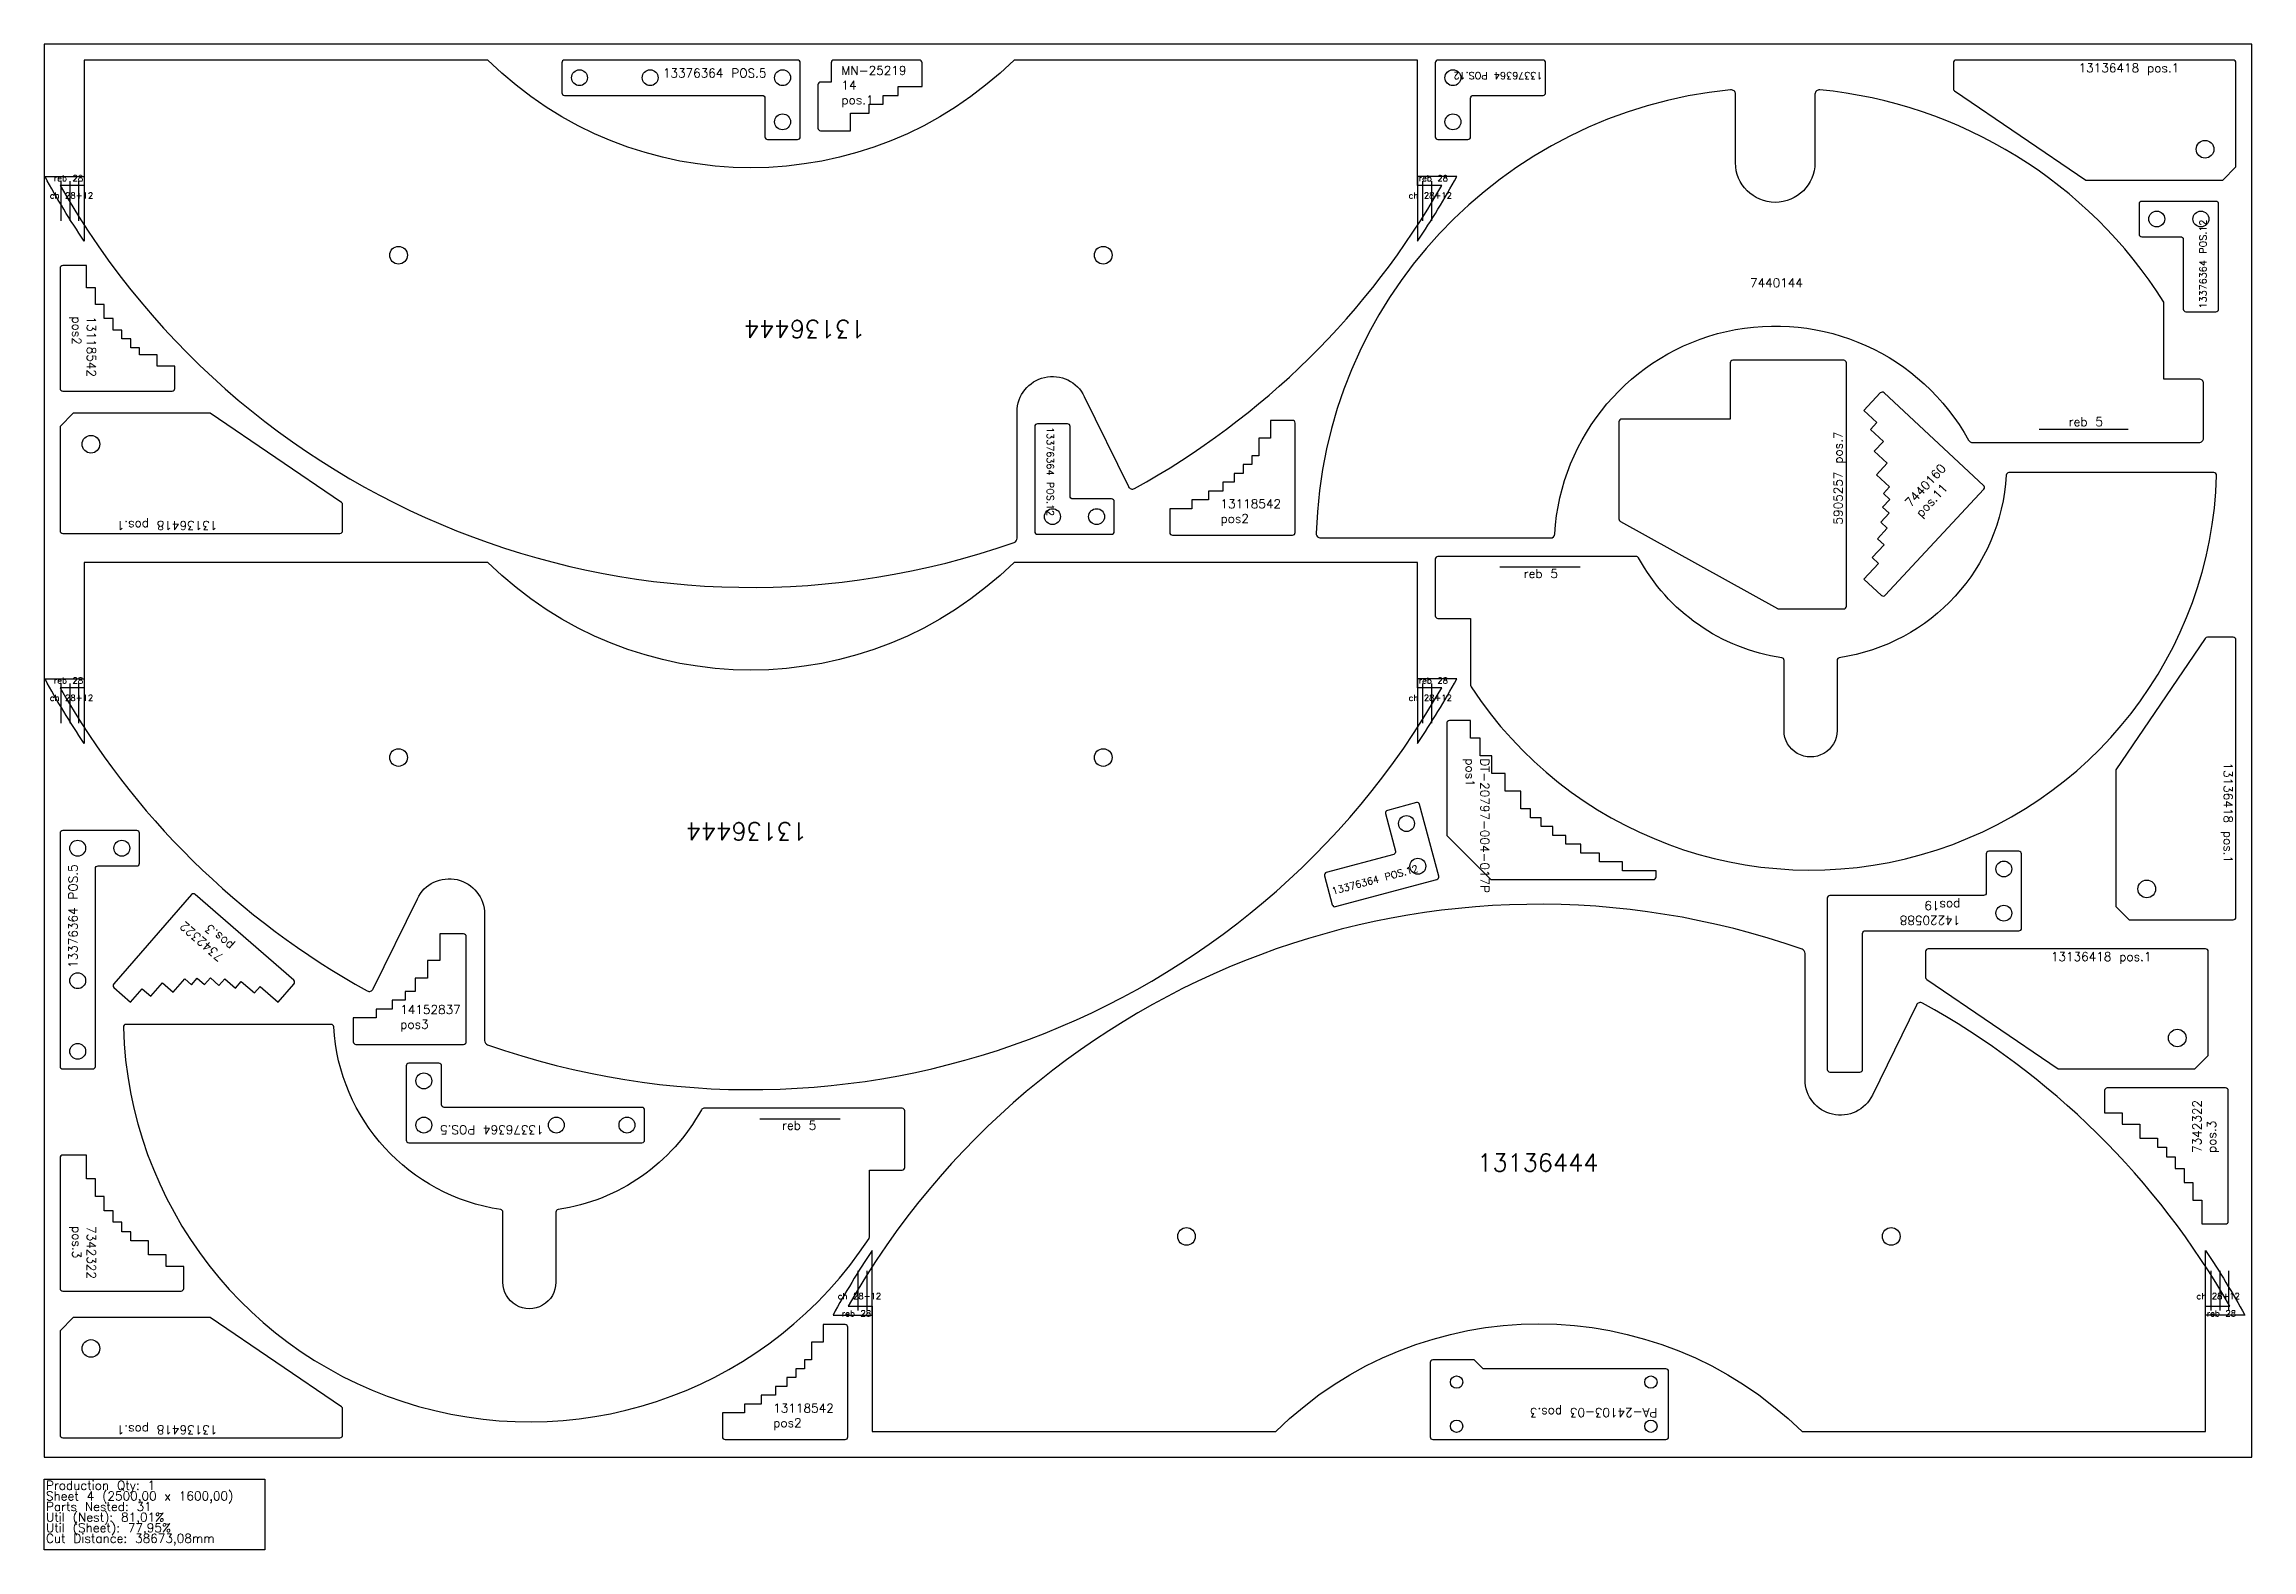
# Model space of a CAD drawing. Header units: millimetres. Extents: x 7875 to 10375, y -105 to 1600.
import ezdxf

# ---------------------------------------------------------------- set-up
doc = ezdxf.new("R2010")
doc.units = ezdxf.units.MM
for name, color, linetype in [('13118542', 7, 'Continuous'), ('13136418', 7, 'Continuous'), ('13136444', 7, 'Continuous'), ('13376364v01', 7, 'Continuous'), ('13714987', 7, 'Continuous'), ('14152837', 7, 'Continuous'), ('14220588v01', 7, 'Continuous'), ('5905257', 7, 'Continuous'), ('7440144', 7, 'Continuous'), ('7440160', 7, 'Continuous'), ('Chanfro', 7, 'Continuous'), ('Des.7342322', 7, 'Continuous'), ('DT-20797-004-017P', 7, 'Continuous'), ('MN-25219 14', 7, 'Continuous'), ('PA-24103-03', 7, 'Continuous'), ('Rebaixo', 7, 'Continuous'), ('sheet', 24, 'Continuous'), ('Stats', 7, 'Continuous'), ('Texto', 7, 'Continuous')]:
    doc.layers.add(name, color=color, linetype=linetype)
doc.styles.get("Standard").update_dxf_attribs({"font": 'txt.shx'})

msp = doc.modelspace()

# ---------------------------------------------------------------- linework, layer by layer
at = {"layer": '13118542', "color": 2}
for points in [[(7953, 1276.2), (7953, 1289.2), (7943, 1289.2), (7943, 1305.2), (7933, 1305.2), (7933, 1324.2), (7923, 1324.2), (7923, 1349.2), (7896, 1349.2, 0.414214), (7893, 1346.2), (7893, 1210.2, 0.414214), (7896, 1207.2), (8020, 1207.2, 0.414214), (8023, 1210.2), (8023, 1235.2), (8003, 1235.2), (8003, 1248.2), (7983, 1248.2), (7983, 1256.2), (7973, 1256.2), (7973, 1266.2), (7963, 1266.2), (7963, 1276.2)], [(9222.6, 1104), (9209.6, 1104), (9209.6, 1094), (9193.6, 1094), (9193.6, 1084), (9174.6, 1084), (9174.6, 1074), (9149.6, 1074), (9149.6, 1047, 0.414214), (9152.6, 1044), (9288.6, 1044, 0.414214), (9291.6, 1047), (9291.6, 1171, 0.414214), (9288.6, 1174), (9263.6, 1174), (9263.6, 1154), (9250.6, 1154), (9250.6, 1134), (9242.6, 1134), (9242.6, 1124), (9232.6, 1124), (9232.6, 1114), (9222.6, 1114)], [(8716.1, 80), (8703.1, 80), (8703.1, 70), (8687.1, 70), (8687.1, 60), (8668.1, 60), (8668.1, 50), (8643.1, 50), (8643.1, 23, 0.414214), (8646.1, 20), (8782.1, 20, 0.414214), (8785.1, 23), (8785.1, 147, 0.414214), (8782.1, 150), (8757.1, 150), (8757.1, 130), (8744.1, 130), (8744.1, 110), (8736.1, 110), (8736.1, 100), (8726.1, 100), (8726.1, 90), (8716.1, 90)]]:
    msp.add_lwpolyline(points, format="xyb", close=True, dxfattribs=at)
at = {"layer": '13136418', "color": 2}
for points in [[(10187, 1446), (10342, 1446), (10357, 1461), (10357, 1579, 0.414213), (10354, 1582), (10040, 1582, 0.414213), (10037, 1579), (10037, 1549.6, 0.248329), (10038.3, 1547.1)], [(8063, 1182), (7908, 1182), (7893, 1167), (7893, 1049, 0.414213), (7896, 1046), (8210, 1046, 0.414213), (8213, 1049), (8213, 1078.4, 0.248329), (8211.7, 1080.9)], [(10221, 778.4), (10221, 623.4), (10236, 608.4), (10354, 608.4, 0.414213), (10357, 611.4), (10357, 925.4, 0.414213), (10354, 928.4), (10324.6, 928.4, 0.248329), (10322.1, 927.1)], [(10155.6, 439.6), (10310.6, 439.6), (10325.6, 454.6), (10325.6, 572.6, 0.414214), (10322.6, 575.6), (10008.6, 575.6, 0.414214), (10005.6, 572.6), (10005.6, 543.2, 0.248329), (10006.9, 540.7)], [(8063, 158), (7908, 158), (7893, 143), (7893, 25, 0.414213), (7896, 22), (8210, 22, 0.414214), (8213, 25), (8213, 54.4, 0.248328), (8211.7, 56.9)]]:
    msp.add_lwpolyline(points, format="xyb", close=True, dxfattribs=at)
for centre in [(10322, 1481), (7928, 1147), (10256, 643.4), (10290.6, 474.6), (7928, 123)]:
    msp.add_circle(centre, 10, dxfattribs=at)
at = {"layer": '13136444', "color": 4}
for points in [[(9430.3, 1440), (9430.3, 1582), (8973.3, 1582, -0.409368), (8377.3, 1582), (7920.3, 1582), (7920.3, 1440), (7893, 1440, 0.362546), (8973.4, 1035.8, 0.318445), (8976.8, 1040.5), (8976.8, 1183.7, -0.79517), (9052.9, 1201.1), (9102.8, 1099, 0.428684), (9109.7, 1096.8, 0.138331), (9457.6, 1440)], [(8973.3, 1013.2, -0.409368), (8377.3, 1013.2), (7920.3, 1013.2), (7920.3, 871.2), (7893, 871.2, 0.138331), (8240.8, 528, 0.428684), (8247.7, 530.2), (8297.6, 632.3, -0.79517), (8373.8, 614.9), (8373.8, 471.7, 0.318445), (8377.2, 467, 0.362546), (9457.6, 871.2), (9430.3, 871.2), (9430.3, 1013.2)], [(9269.6, 28.9, -0.409368), (9865.6, 28.9), (10322.6, 28.9), (10322.6, 170.9), (10349.9, 170.9, 0.138331), (10002.1, 514.1, 0.428684), (9995.2, 511.9), (9945.3, 409.8, -0.79517), (9869.1, 427.2), (9869.1, 570.4, 0.318445), (9865.7, 575.1, 0.362546), (8785.3, 170.9), (8812.6, 170.9), (8812.6, 28.9)]]:
    msp.add_lwpolyline(points, format="xyb", close=True, dxfattribs=at)
for centre in [(8276.3, 1361), (9074.3, 1361), (8276.3, 792.2), (9074.3, 792.2), (9168.6, 249.9), (9966.6, 249.9)]:
    msp.add_circle(centre, 10, dxfattribs=at)
at = {"layer": '13376364v01', "color": 2}
for points in [[(8694.2, 1492), (8728.2, 1492, 0.414213), (8731.2, 1495), (8731.2, 1579, 0.414214), (8728.2, 1582), (8464.2, 1582, 0.414213), (8461.2, 1579), (8461.2, 1545, 0.414214), (8464.2, 1542), (8688.2, 1542, -0.414214), (8691.2, 1539), (8691.2, 1495, 0.414214)], [(9575.3, 1545), (9575.3, 1579, 0.414214), (9572.3, 1582), (9453.3, 1582, 0.414214), (9450.3, 1579), (9450.3, 1495, 0.414213), (9453.3, 1492), (9487.3, 1492, 0.414213), (9490.3, 1495), (9490.3, 1539, -0.414214), (9493.3, 1542), (9572.3, 1542, 0.414214)], [(10300.3, 1297), (10334.3, 1297, 0.414214), (10337.3, 1300), (10337.3, 1419, 0.414213), (10334.3, 1422), (10250.3, 1422, 0.414213), (10247.3, 1419), (10247.3, 1385, 0.414213), (10250.3, 1382), (10294.3, 1382, -0.414213), (10297.3, 1379), (10297.3, 1300, 0.414213)], [(9033.8, 1170), (8999.8, 1170, 0.414214), (8996.8, 1167), (8996.8, 1048, 0.414213), (8999.8, 1045), (9083.8, 1045, 0.414214), (9086.8, 1048), (9086.8, 1082, 0.414213), (9083.8, 1085), (9039.8, 1085, -0.414214), (9036.8, 1088), (9036.8, 1167, 0.414213)], [(9324.8, 658.4), (9333.6, 625.5, 0.414214), (9337.3, 623.4), (9452.2, 654.2, 0.414214), (9454.3, 657.9), (9432.6, 739, 0.414214), (9428.9, 741.1), (9396.1, 732.3, 0.414213), (9394, 728.7), (9405.3, 686.2, -0.414214), (9403.2, 682.5), (9326.9, 662, 0.414213)], [(7983, 672.5), (7983, 706.5, 0.414213), (7980, 709.5), (7896, 709.5, 0.414213), (7893, 706.5), (7893, 442.5, 0.414213), (7896, 439.5), (7930, 439.5, 0.414214), (7933, 442.5), (7933, 666.5, -0.414214), (7936, 669.5), (7980, 669.5, 0.414214)], [(8322, 446), (8288, 446, 0.414213), (8285, 443), (8285, 359, 0.414214), (8288, 356), (8552, 356, 0.414213), (8555, 359), (8555, 393, 0.414213), (8552, 396), (8328, 396, -0.414214), (8325, 399), (8325, 443, 0.414214)]]:
    msp.add_lwpolyline(points, format="xyb", close=True, dxfattribs=at)
for centre in [(8481.2, 1562), (8561.2, 1562), (8711.2, 1562), (9470.3, 1562), (8711.2, 1512), (9470.3, 1512), (10267.3, 1402), (10317.3, 1402), (9016.8, 1065), (9066.8, 1065), (9417.7, 717.4), (7913, 689.5), (7963, 689.5), (9430.6, 669.1), (7913, 539.5), (7913, 459.5), (8305, 426), (8305, 376), (8455, 376), (8535, 376)]:
    msp.add_circle(centre, 9, dxfattribs=at)
at = {"layer": '13714987', "color": 2}
for points in [[(9453.3, 1019.8, 0.414214), (9450.3, 1016.8), (9450.3, 952.8, 0.414214), (9453.3, 949.8), (9490.3, 949.8), (9490.3, 874, 0.146293), (9490.8, 872.3, 0.733755), (10335.1, 1111.7, 0.422571), (10332.1, 1114.8), (10099.9, 1114.8, 0.397381), (10096.9, 1112, -0.355366), (9907.8, 905.2, 0.371729), (9905.3, 902.2), (9905.3, 822.8, -1.000012), (9845.3, 822.8), (9845.3, 902.2, 0.371729), (9842.7, 905.2, -0.23492), (9680.5, 1018.2, 0.274107), (9677.9, 1019.8)], [(8846.5, 395), (8621.9, 395, 0.274107), (8619.3, 393.4, -0.23492), (8457.1, 280.4, 0.371729), (8454.5, 277.4), (8454.5, 198, -1.000012), (8394.5, 198), (8394.5, 277.4, 0.371729), (8392, 280.4, -0.355366), (8202.9, 487.2, 0.397381), (8199.9, 490), (7967.7, 490, 0.422571), (7964.7, 486.9, 0.733755), (8809.1, 247.5, 0.146293), (8809.5, 249.2), (8809.5, 325), (8846.5, 325, 0.414214), (8849.5, 328), (8849.5, 392, 0.414214)]]:
    msp.add_lwpolyline(points, format="xyb", close=True, dxfattribs=at)
at = {"layer": '14152837', "color": 2}
msp.add_lwpolyline([(8353, 470.4), (8353, 589.4, 0.414214), (8350, 592.4), (8323, 592.4), (8323, 562.4), (8309, 562.4), (8309, 542.4), (8295, 542.4), (8295, 527.4), (8284, 527.4), (8284, 517.4), (8269, 517.4), (8269, 507.4), (8251, 507.4), (8251, 497.4), (8225, 497.4), (8225, 470.4, 0.414213), (8228, 467.4), (8350, 467.4, 0.414213)], format="xyb", close=True, dxfattribs=at)
at = {"layer": '14220588v01', "color": 2}
msp.add_lwpolyline([(10111.2, 686), (10077.2, 686, 0.414213), (10074.2, 683), (10074.2, 639, -0.414213), (10071.2, 636), (9897.2, 636, 0.414213), (9894.2, 633), (9894.2, 439, 0.414213), (9897.2, 436), (9931.2, 436, 0.414214), (9934.2, 439), (9934.2, 593, -0.414214), (9937.2, 596), (10111.2, 596, 0.414214), (10114.2, 599), (10114.2, 683, 0.414213)], format="xyb", close=True, dxfattribs=at)
for centre in [(10094.2, 666), (10094.2, 616)]:
    msp.add_circle(centre, 9, dxfattribs=at)
at = {"layer": '5905257', "color": 2}
msp.add_lwpolyline([(9661.3, 1175.5, 0.414214), (9658.3, 1172.5), (9658.3, 1062.3, 0.272375), (9659.9, 1059.6), (9837.7, 960.9, 0.127458), (9839.1, 960.5), (9912.8, 960.5, 0.414214), (9915.8, 963.5), (9915.8, 1239, 0.414214), (9912.8, 1242), (9787.3, 1242, 0.414213), (9784.3, 1239), (9784.3, 1175.5)], format="xyb", close=True, dxfattribs=at)
at = {"layer": '7440144', "color": 2}
msp.add_lwpolyline([(10275.3, 1220.8), (10275.3, 1307.9, 0.231899), (9885.8, 1548.3, 0.44299), (9880.3, 1543.3), (9880.3, 1465.8, -0.999978), (9790.3, 1465.8), (9790.3, 1543.3, 0.44299), (9784.8, 1548.3, 0.377666), (9315.5, 1045.9, 0.422772), (9320.5, 1040.8), (9580.7, 1040.8, 0.397078), (9585.7, 1045.5, -0.752108), (10054.3, 1151.4, 0.273385), (10058.7, 1148.8), (10315.3, 1148.8, 0.414214), (10320.3, 1153.8), (10320.3, 1215.8, 0.414214), (10315.3, 1220.8)], format="xyb", close=True, dxfattribs=at)
at = {"layer": '7440160', "color": 2}
msp.add_lwpolyline([(9935.8, 994.2), (9955.6, 975.8, 0.414213), (9959.9, 976), (10071.5, 1096.2, 0.414213), (10071.3, 1100.4), (9958.5, 1205.2, 0.414213), (9954.2, 1205), (9935.8, 1185.2), (9950.5, 1171.6), (9943, 1163.6), (9957.7, 1150), (9947.5, 1139), (9962.1, 1125.4), (9949.9, 1112.2), (9964.5, 1098.6), (9957.7, 1091.2), (9965.1, 1084.4), (9956.9, 1075.6), (9964.2, 1068.8), (9954.7, 1058.6), (9962, 1051.8), (9951.1, 1040), (9958.5, 1033.2), (9944.9, 1018.6), (9952.2, 1011.8)], format="xyb", close=True, dxfattribs=at)
at = {"layer": 'Chanfro', "color": 4}
for p, q in [((7894.3, 1400), (7894.3, 1445)), ((7904.3, 1400), (7904.3, 1445)), ((7914.3, 1400), (7914.3, 1445)), ((9436.3, 1400), (9436.3, 1445)), ((9446.3, 1400), (9446.3, 1445)), ((7894.3, 831.2), (7894.3, 876.2)), ((7904.3, 831.2), (7904.3, 876.2)), ((7914.3, 831.2), (7914.3, 876.2)), ((9436.3, 831.2), (9436.3, 876.2)), ((9446.3, 831.2), (9446.3, 876.2)), ((8796.6, 210.9), (8796.6, 165.9)), ((8806.6, 210.9), (8806.6, 165.9)), ((10328.6, 210.9), (10328.6, 165.9)), ((10338.6, 210.9), (10338.6, 165.9)), ((10348.6, 210.9), (10348.6, 165.9))]:
    msp.add_line(p, q, dxfattribs=at)
at = {"layer": 'Des.7342322', "color": 2}
for points in [[(8140.1, 515.3), (8157.9, 535.7, 0.414214), (8157.6, 539.9), (8046.1, 637.2, 0.414213), (8041.9, 637), (7953.8, 536, 0.414213), (7954, 531.8), (7972.9, 515.3), (7986, 530.4), (7995.8, 521.9), (8009, 536.9), (8021, 526.4), (8034.2, 541.5), (8041.7, 534.9), (8048.3, 542.4), (8056.6, 535.2), (8063.2, 542.7), (8072.9, 534.2), (8079.5, 541.7), (8091.6, 531.2), (8098.2, 538.7), (8113.2, 525.6), (8119.8, 533.1)], [(10318.3, 264), (10345.3, 264, 0.414213), (10348.3, 267), (10348.3, 415, 0.414214), (10345.3, 418), (10211.3, 418, 0.414214), (10208.3, 415), (10208.3, 390), (10228.3, 390), (10228.3, 377), (10248.3, 377), (10248.3, 361), (10268.3, 361), (10268.3, 351), (10278.3, 351), (10278.3, 340), (10288.3, 340), (10288.3, 327), (10298.3, 327), (10298.3, 311), (10308.3, 311), (10308.3, 291), (10318.3, 291)], [(7923, 342), (7896, 342, 0.414214), (7893, 339), (7893, 191, 0.414213), (7896, 188), (8030, 188, 0.414214), (8033, 191), (8033, 216), (8013, 216), (8013, 229), (7993, 229), (7993, 245), (7973, 245), (7973, 255), (7963, 255), (7963, 266), (7953, 266), (7953, 279), (7943, 279), (7943, 295), (7933, 295), (7933, 315), (7923, 315)]]:
    msp.add_lwpolyline(points, format="xyb", close=True, dxfattribs=at)
at = {"layer": 'DT-20797-004-017P', "color": 2}
msp.add_lwpolyline([(9581.8, 714), (9570.3, 714), (9570.3, 724), (9558.3, 724), (9558.3, 734), (9547.3, 734), (9547.3, 754), (9529.3, 754), (9529.3, 774), (9514.3, 774), (9514.3, 794), (9501.3, 794), (9501.3, 814), (9490.3, 814), (9490.3, 834), (9466.3, 834, 0.414213), (9463.3, 831), (9463.3, 704), (9513.3, 654), (9697.3, 654, 0.414213), (9700.3, 657), (9700.3, 664), (9662.3, 664), (9662.3, 674), (9636.3, 674), (9636.3, 684), (9615.3, 684), (9615.3, 694), (9598.3, 694), (9598.3, 704), (9583.3, 704), (9583.3, 714)], format="xyb", close=True, dxfattribs=at)
at = {"layer": 'MN-25219 14', "color": 2}
msp.add_lwpolyline([(8754.2, 1502), (8788.2, 1502), (8788.2, 1522), (8809.2, 1522), (8809.2, 1532), (8825.2, 1532), (8825.2, 1542), (8842.2, 1542), (8842.2, 1552), (8869.2, 1552), (8869.2, 1579, 0.414214), (8866.2, 1582), (8769.2, 1582, 0.414214), (8766.2, 1579), (8766.2, 1557), (8754.2, 1557, 0.414214), (8751.2, 1554), (8751.2, 1505, 0.414214)], format="xyb", close=True, dxfattribs=at)
at = {"layer": 'PA-24103-03', "color": 2}
msp.add_lwpolyline([(9711.5, 100), (9504.5, 100), (9494.5, 110), (9447.5, 110, 0.414213), (9444.5, 107), (9444.5, 23, 0.414213), (9447.5, 20), (9711.5, 20, 0.414213), (9714.5, 23), (9714.5, 97, 0.414213)], format="xyb", close=True, dxfattribs=at)
for centre in [(9474.5, 85), (9694.5, 85), (9474.5, 35), (9694.5, 35)]:
    msp.add_circle(centre, 7, dxfattribs=at)
at = {"layer": 'Rebaixo', "color": 2}
for p, q in [((10234.8, 1163.8), (10134, 1163.8)), ((9614.3, 1007.7), (9523.3, 1007.7)), ((8685.6, 382.9), (8776.5, 382.9))]:
    msp.add_line(p, q, dxfattribs=at)
at = {"layer": 'Rebaixo', "color": 4}
for points in [[(7876, 1450), (7920.3, 1450), (7920.3, 1377, -0.023474)], [(9474.6, 1450), (9430.3, 1450), (9430.3, 1377, 0.023474)], [(7876, 881.2), (7920.3, 881.2), (7920.3, 808.2, -0.023474)], [(9474.6, 881.2), (9430.3, 881.2), (9430.3, 808.2, 0.023474)], [(8768.3, 160.9), (8812.6, 160.9), (8812.6, 233.9, 0.023474)], [(10366.9, 160.9), (10322.6, 160.9), (10322.6, 233.9, -0.023474)]]:
    msp.add_lwpolyline(points, format="xyb", close=True, dxfattribs=at)
at = {"layer": 'sheet', "color": 7}
msp.add_lwpolyline([(7875, 0), (10375, 0), (10375, 1600), (7875, 1600)], close=True, dxfattribs=at)
at = {"layer": 'Stats', "color": 151}
msp.add_lwpolyline([(7875, -25), (8125, -25), (8125, -105), (7875, -105), (7875, -25)], close=True, dxfattribs=at)

# ---------------------------------------------------------------- texts
at = {"layer": 'Chanfro', "color": 4, "char_height": 7}
for insert, attachment_point in [((7881.4, 1425.1), 7), ((9469.2, 1425.1), 9), ((7881.4, 856.3), 7), ((9469.2, 856.3), 9), ((8773.7, 185.8), 1), ((10361.5, 185.8), 3)]:
    msp.add_mtext_dynamic_manual_height_columns('ch 28+12', width=90.936, gutter_width=12.5, heights=[0], dxfattribs=dict(at, insert=insert, attachment_point=attachment_point))
at = {"layer": 'Rebaixo', "color": 4, "char_height": 7}
for insert, attachment_point in [((7885.9, 1444.7), 7), ((9464.7, 1444.7), 9), ((7885.9, 875.9), 7), ((9464.7, 875.9), 9), ((8778.2, 166.2), 1), ((10357.1, 166.2), 3)]:
    msp.add_mtext_dynamic_manual_height_columns('reb 28', width=58.586, gutter_width=12.5, heights=[0], dxfattribs=dict(at, insert=insert, attachment_point=attachment_point))
at = {"layer": 'Rebaixo', "color": 2, "char_height": 10}
for insert, width, attachment_point in [((10167.5, 1177.5), 66.375, 1), ((9589.3, 995.5), 45.646, 9), ((8710.5, 370.7), 45.646, 7)]:
    msp.add_mtext('reb 5', dxfattribs=dict(at, insert=insert, width=width, attachment_point=attachment_point))
at = {"layer": 'Stats', "color": 60}
for s, p in [('Sheet 4 (2500,00 x 1600,00)', (7877, -49)), ('Production Qty: 1', (7877, -37)), ('Parts Nested: 31', (7877, -61)), ('Util (Nest): 81,01%', (7877, -73)), ('Util (Sheet): 77,95%', (7877, -85)), ('Cut Distance: 38673,08mm', (7877, -97))]:
    msp.add_text(s, height=10, dxfattribs=at).set_placement(p)
at = {"layer": 'Texto', "color": 2, "char_height": 10}
for s, insert, width, attachment_point in [('MN-25219 14\\Ppos.1', (8777.8, 1575.2), 88.807, 1), ('13136418 pos.1', (10178.8, 1564.8), 188.747, 7), ('13376364 POS.5', (8575.6, 1572.3), 165.283, 1), ('7440144', (9806.7, 1334.8), 67.129, 1), ('13118542 pos2', (9207.1, 1084.5), 83.495, 1), ('13136418 pos.1', (10147.4, 558.4), 188.747, 7), ('14152837\\Ppos3', (8278.2, 511.8), 79.54, 1), ('13118542 pos2', (8700.6, 60.5), 83.495, 1)]:
    msp.add_mtext(s, dxfattribs=dict(at, insert=insert, width=width, attachment_point=attachment_point))
at = {"layer": 'Texto', "color": 2}
for s, insert, char_height, width, attachment_point, rotation in [('13376364 POS.12', (9571.7, 1560.3), 8, 165.283, 1, 180), ('13376364 POS.12', (10315.6, 1300.6), 8, 165.283, 1, 90), ('13118542 pos2', (7933.5, 1291.7), 10, 83.495, 1, 270), ('13376364 POS.12', (9018.5, 1166.4), 8, 165.283, 1, 270.0004), ('5905257 pos.7', (9901.5, 1056), 10, 209.203, 1, 90), ('7440160 pos.11', (9981.2, 1081.8), 10, 59.453, 1, 47.1211), ('13136418 pos.1', (8071.2, 1063.2), 10, 188.747, 7, 180), ('DT-20797-004-017P pos1', (9511.5, 791.3), 10, 111.718, 1, 270), ('13136418 pos.1', (10339.8, 786.6), 10, 188.747, 7, 270), ('13376364 POS.5', (7902.7, 553.9), 10, 165.283, 1, 90), ('13376364 POS.12', (9332.2, 644.6), 8, 165.283, 1, 15.0004), ('14220588\\Ppos19', (10044.9, 602.8), 10, 94.198, 1, 180), ('7342322 pos.3', (8072.7, 560.2), 10, 67.429, 1, 138.8785), ('7342322 pos.3', (10307.8, 344.4), 10, 67.429, 1, 90), ('13376364 POS.5', (8440.6, 365.7), 10, 165.283, 1, 180), ('7342322 pos.3', (7933.5, 261.7), 10, 67.429, 1, 270), ('PA-24103-03 pos.3', (9701.8, 45.4), 10, 170.658, 1, 180), ('13136418 pos.1', (8071.2, 39.2), 10, 188.747, 7, 180)]:
    msp.add_mtext(s, dxfattribs=dict(at, insert=insert, char_height=char_height, width=width, attachment_point=attachment_point, rotation=rotation))
at = {"layer": 'Texto', "color": 4, "char_height": 20, "width": 299.624, "attachment_point": 1, "rotation": 180}
for insert in [(8805.2, 1267.3), (8739.2, 698.5)]:
    msp.add_mtext('13136444', dxfattribs=dict(at, insert=insert))
at = {"layer": 'Texto', "color": 4, "insert": (9497.9, 343.6), "char_height": 20, "width": 299.624, "attachment_point": 1}
msp.add_mtext('13136444', dxfattribs=at)

doc.saveas('drawing.dxf')
